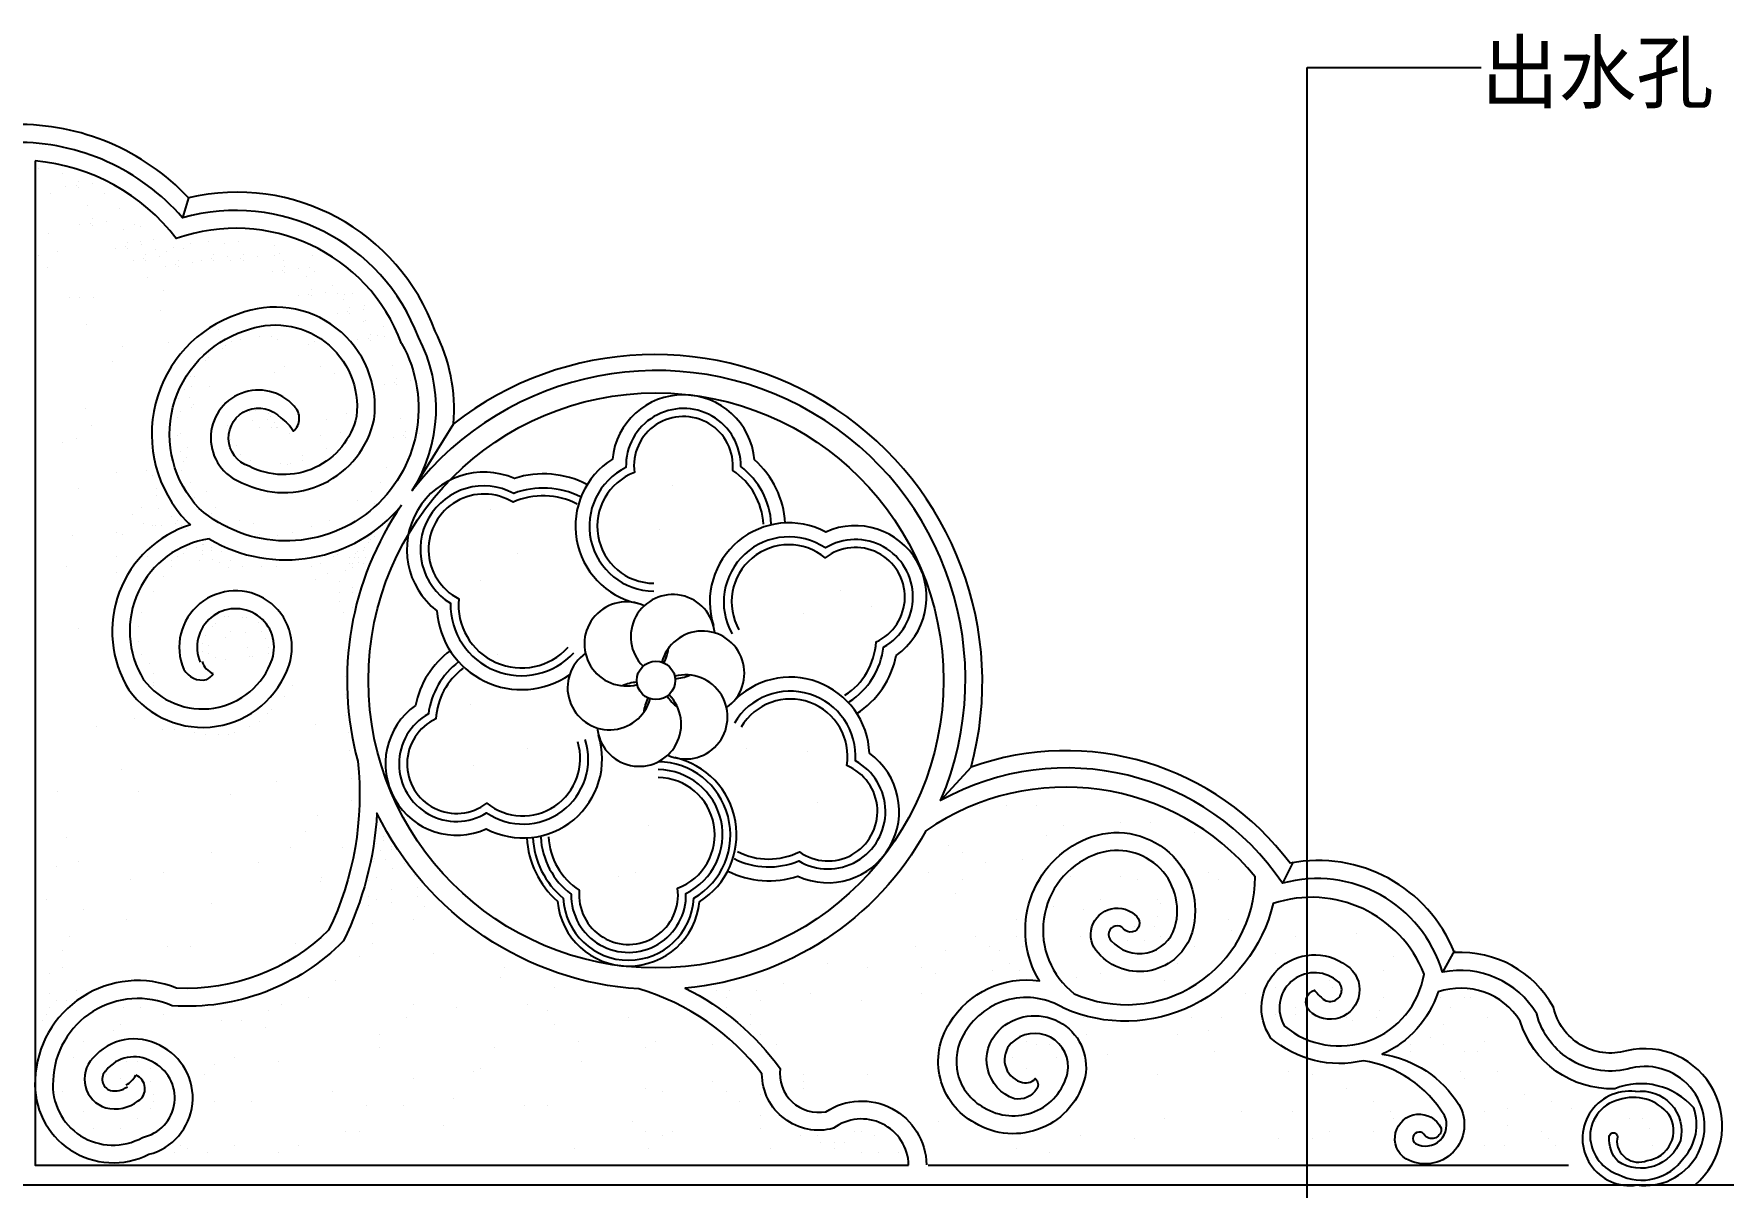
# Model space of a CAD drawing. Header units: metres. Extents: x 130 to 5274, y 4380 to 7132.
# Drawn here: x 2507 to 4207, y 5294 to 6455 of the extents above; entities that cross this region are included whole.
import ezdxf

# ---------------------------------------------------------------- set-up
doc = ezdxf.new("R2010")
doc.units = ezdxf.units.M
for name, color, linetype in [('3', 3, 'Continuous'), ('4', 4, 'Continuous'), ('7', 7, 'Continuous'), ('BH', 3, 'Continuous'), ('DIM', 3, 'Continuous'), ('TEXT', 3, 'Continuous')]:
    doc.layers.add(name, color=color, linetype=linetype)
doc.dimstyles.get("Standard").update_dxf_attribs({"dimtxt": 2.5, "dimasz": 2.5, "dimexe": 1.25, "dimexo": 0.625, "dimtad": 1, "dimcen": 2.5, "dimazin": 3, "dimtfac": 1, "dimtmove": 0, "dimatfit": 3})

msp = doc.modelspace()

# ---------------------------------------------------------------- hatches: boundary and pattern name
at = {"layer": 'BH'}
h = msp.add_hatch(dxfattribs=at)
h.set_pattern_fill('AR-SAND', scale=20)
h.paths.add_polyline_path([(3063.94, 6000.95, 0.2), (2990.76, 6007.23, 0.22), (2925.5, 6005.42, 0.19), (2843.82, 5803.94, 1), (3422.48, 5803.94, 0.38), (3169.85, 6090.93, 0.42), (3089.27, 6026.56, 0.11)])
h.paths.add_polyline_path([(3422.48, 5803.94, 0.1), (3400.04, 5915.66, 0.42), (3304, 5953.25, 0.13), (3263.15, 5962.32, 0.2), (3232.28, 6025.97, 0.35), (3169.87, 6090.93, 0.45), (2843.82, 5803.94, 1)])
h.paths.add_polyline_path([(3363.34, 5628.66, 0.42), (3347.88, 5730.64, 0.13), (3335.31, 5770.55, 0.2), (3375, 5829.11, 0.35), (3400.05, 5915.64, 0.82), (2843.82, 5803.94, 0.72)])
h.paths.add_polyline_path([(3205.31, 5612.16, 0.2), (3275.87, 5607.08, 0.35), (3363.33, 5628.65, 0.16), (3422.48, 5803.94, 1), (2843.82, 5803.94, 0.38), (3096.45, 5516.95, 0.42), (3177.03, 5581.33, 0.13)])
h.paths.add_polyline_path([(2843.82, 5803.94, 0.1), (2866.26, 5692.22, 0.42), (2962.3, 5654.63, 0.13), (3003.15, 5645.56, 0.2), (3034.02, 5581.91, 0.35), (3096.43, 5516.95, 0.45), (3422.48, 5803.94, 1)])
h.paths.add_polyline_path([(2883.71, 5950.53, 0.28), (2912.59, 5874.1, 0.13), (2926.06, 5833.9, 0.19), (2891.3, 5778.77, 0.35), (2866.25, 5692.24, 0.82), (3422.48, 5803.94, 0.76)])

# ---------------------------------------------------------------- linework, layer by layer
at = {"layer": '3'}
for p, q in [((2662.69, 6289.61), (2656.64, 6269.45)), ((2929.36, 6062.14), (2887.89, 5995.05)), ((3450.28, 5716.64), (3419.63, 5683.08)), ((3774.37, 5621.55), (3763.55, 5599.8)), ((3936.82, 5532.05), (3924.59, 5510.31))]:
    msp.add_line(p, q, dxfattribs=at)
for points in [[(4178.78, 5296.32, 0.79), (4109.79, 5431.18, -0.43), (4036.33, 5475.14, 0.29), (3936.78, 5530.04, 0.36), (3771.23, 5620.09, 0.33), (3450.28, 5716.64, 0.72), (2929.36, 6062.14, 0.14), (2910.99, 6155.39, 0.38), (2662.69, 6289.61, 0.21), (2488.13, 6363.37)], [(3263.15, 5962.32, 0.2), (3232.28, 6025.97, 0.91), (3089.27, 6026.56, 0.67), (3114.26, 5881.6)], [(3249.17, 5961.6, 0.22), (3218.55, 6019.1, 1.02), (3102.96, 6018.18, 0.79), (3130.83, 5893.67, 0.79)], [(3241.18, 5961.19, 0.24), (3210.34, 6015.1, 1.12), (3111.38, 6013.11, 0.83), (3130.93, 5901.66, 0.83)], [(3063.72, 6001.06, 0.2), (2990.76, 6007.23, 0.88), (2912.59, 5874.1, 0.58), (3046.24, 5809.7, 0.58)], [(3057.35, 5988.59, 0.21), (2989.93, 5992.12, 0.97), (2926.37, 5881.56, 0.69), (3050.57, 5831.83, 0.69)], [(3053.71, 5981.47, 0.23), (2989.37, 5983.23, 1.04), (2934.62, 5886.07, 0.72), (3044.69, 5837.26, 0.72)], [(3335.31, 5770.55, 0.2), (3375, 5829.11, 0.91), (3304, 5953.25, 0.67), (3190.96, 5859.13)], [(3327.7, 5782.29, 0.22), (3362.18, 5837.56, 1.02), (3303.59, 5937.21, 0.79), (3209.69, 5850.82, 0.79)], [(3323.35, 5789.01, 0.24), (3354.61, 5842.67, 1.12), (3303.41, 5927.38, 0.83), (3216.67, 5854.72, 0.83)], [(2926.06, 5833.9, 0.19), (2891.3, 5778.77, 0.91), (2962.3, 5654.63, 0.67), (3075.34, 5748.75)], [(2934.29, 5822.58, 0.2), (2904.12, 5770.32, 1.02), (2962.71, 5670.68, 0.71), (3061.98, 5744.58, 0.71)], [(2939.09, 5816.18, 0.22), (2911.69, 5765.21, 1.12), (2962.89, 5680.5, 0.74), (3054.34, 5742.2, 0.74)], [(3205.31, 5612.16, 0.2), (3275.87, 5607.08, 0.91), (3347.88, 5730.64, 0.67), (3209.85, 5781.47)], [(3211.68, 5624.63, 0.22), (3276.78, 5622.4, 1.02), (3333.78, 5722.96, 0.79), (3212.02, 5761.09, 0.79)], [(3215.32, 5631.76, 0.24), (3277.42, 5631.51, 1.12), (3325.18, 5718.21, 0.83), (3218.89, 5757, 0.83)], [(3003.15, 5645.56, 0.2), (3034.02, 5581.91, 0.91), (3177.03, 5581.33, 0.67), (3152.04, 5726.28)], [(3009.14, 5645.87, 0.21), (3039.83, 5584.84, 0.95), (3171.28, 5584.86, 0.76), (3135.58, 5722.21, 0.68)], [(3017.13, 5646.28, 0.22), (3047.75, 5588.78, 1.02), (3163.34, 5589.7, 0.79), (3135.47, 5714.22, 0.79)], [(3025.12, 5646.69, 0.24), (3055.96, 5592.78, 1.12), (3154.92, 5594.77, 0.83), (3135.37, 5706.22, 0.83)], [(4118.76, 5390.3, -0.53), (4164.12, 5341.05, -0.48), (4101.38, 5319.79, -0.21), (4092.41, 5344.97, -1.23), (4100.26, 5342.73, 0.56), (4130.51, 5320.91, 0.55), (4152.56, 5367.07, 0.32), (4101.94, 5381.9, 0.37), (4073.37, 5342.17, 0.29), (4101.68, 5306.68, 0.38), (4167.48, 5323.7, 0.28), (4177.42, 5373.86, 0.32), (4097.93, 5393.11, -0.34), (4002.79, 5461.17, 0.35), (3920.15, 5490.46, -0.21), (3864.04, 5427.84, -0.22), (3941.05, 5377.21, -0.77), (3887.8, 5322.63, -1.32), (3923.36, 5353.52, -0.72), (3907.09, 5345.83, 1.27), (3897.32, 5337.93, 0.73), (3926.59, 5366.17, 0.22), (3845.04, 5421.31, -0.24), (3751.98, 5444.12, -0.85), (3828.03, 5517.21, -1.1), (3790.77, 5471.55, -0.55), (3795.81, 5492.34, 0.06), (3803.46, 5484.32, 1.12), (3817.7, 5502.45, 0.83), (3765.64, 5456.15, 0.58), (3906.12, 5508.43, 0.4), (3754.17, 5579.4, -0.47), (3543.54, 5474.1, 0.42), (3444.09, 5449.79, 0.44), (3463.09, 5374.26, 0.51), (3547.39, 5408.92, 0.74), (3490.63, 5438.89, 0.55), (3499.86, 5399.96, 0.31), (3514.87, 5403.32, -0.36), (3516.51, 5392.87, -0.3), (3493.87, 5382.98, -0.55), (3477.8, 5451.51, -0.74), (3564.99, 5405.14, -0.51), (3454.08, 5358.67, -0.44), (3428.85, 5459.38, -0.3), (3518.93, 5501.78, -0.46), (3566.82, 5644.78, -0.63), (3672.6, 5550.4, -0.59), (3578.06, 5529.82, -1.01), (3616.99, 5566.32, -1.08), (3603.71, 5554.17, 1.03), (3591.26, 5542.07, 0.59), (3655.35, 5555.56, 0.63), (3573.71, 5628.15, 0.58), (3554, 5488.77, 0.54), (3736.25, 5606.44, 0.39), (3404.8, 5652.67, -0.25), (3162.6, 5494.41, -0.12), (3258.1, 5413.48, 0.51), (3304.2, 5370.04, -0.59), (3405.38, 5316.64)]]:
    msp.add_lwpolyline(points, format="xyb", dxfattribs=at)
for points in [[(3104.75, 5882.98), (3105.19, 5884.21)], [(3187.4, 5868.06), (3188.69, 5868.29)], [(3078.9, 5739.82), (3077.61, 5739.59)]]:
    msp.add_lwpolyline(points, dxfattribs=at)
at = {"layer": '4'}
for points in [[(4118.76, 5390.3, 1.15), (4120.38, 5296.32, 1.21), (4114.31, 5413.75, -0.42), (4019.45, 5468.41, 0.32), (3924.59, 5510.31, 0.41), (3763.55, 5599.8, 0.39), (3419.63, 5683.08, 0.88), (2887.89, 5995.05, 0.27), (2894.09, 6149.18, 0.39), (2656.64, 6269.45, 0.22), (2488.37, 6345.37)], [(538.37, 5296.32), (4370.81, 5296.32, -0.29), (4408.37, 5265.27), (4408.37, 5127.38, -0.29), (4370.81, 5096.32), (143.05, 5096.32)]]:
    msp.add_lwpolyline(points, format="xyb", dxfattribs=at)
at = {"layer": '7'}
for points in [[(2508.37, 6326.66), (2508.37, 5316.32), (3387.38, 5316.32)], [(3406.9, 5316.32), (4051.42, 5316.32)]]:
    msp.add_lwpolyline(points, dxfattribs=at)
for points in [[(2877.2, 6142.97, 0.41), (2650.43, 6248.52, 0.21), (2508.37, 6326.66)], [(2877.2, 6142.97, -0.84), (2673.48, 5976.87, -0.55), (2719.01, 6155.62, -0.57), (2831.81, 6069.61, -0.49), (2723.64, 6019.48, -1.3), (2755.5, 6068.04, -0.12), (2768.38, 6054.78, 0.44), (2768.94, 6080.02, 1.28), (2716.52, 6002.9, 0.49), (2849.56, 6066.54, 0.57), (2712.84, 6172.55, 0.55), (2660.89, 5964, 0.01), (2664.79, 5960.52)], [(2877.06, 5980.28, 0.22), (2833.03, 5722.67, -0.14), (2803.75, 5552.52, -0.21), (2650.63, 5494.4, 0.52), (2508.37, 5402.4, 0.58), (2622.71, 5327.13, 0.7), (2634.07, 5436.5, 0.36), (2566.39, 5423.73, 0.56), (2579.35, 5374.02, 0.23), (2612.07, 5380.83)], [(2683.62, 5946.39, 0.37), (2877.06, 5980.28, 0.37)], [(2664.79, 5960.52, 0.49), (2602.59, 5794.61, 0.61), (2763.91, 5819.41, 1.45), (2657.97, 5815.07)], [(2683.62, 5946.39, 0.54), (2617.51, 5804.71, 0.6), (2746.86, 5825.18, 1.45), (2674.51, 5822.18)], [(3387.38, 5316.32, 0.61), (3311.65, 5353.28, -0.49), (3239.79, 5407.95, 0.16), (3115.99, 5493.48, -0.27), (2852.39, 5670.34, -0.1), (2818.63, 5541.97, -0.22), (2646.43, 5476.64, 0.53), (2526.35, 5401.42, 0.6), (2616.34, 5344.13, 0.72), (2625.79, 5420.51, 0.37), (2579.71, 5411.58, 0.57), (2584.07, 5391.4, 0.22), (2601.19, 5395.17)], [(3754.17, 5579.4, 0.12), (3754.17, 5579.4), (3754.17, 5579.4)]]:
    msp.add_lwpolyline(points, format="xyb", dxfattribs=at)
msp.add_circle((3133.15, 5803.94), 19.33, dxfattribs=at)
for centre, radius, start, end in [((3103.44, 5840.68), 42.33, 65.04, 284.84), ((3150.11, 5848.04), 42.33, 5.04, 224.84), ((3179.82, 5811.3), 42.33, 305.04, 164.84), ((3103.44, 5840.68), 42.33, 333.1, 353.81), ((2676.51, 5825.6), 21.32, 209.6, 281.7), ((2695.08, 5828.85), 19.63, 197.44, 247.12), ((3086.48, 5796.58), 42.33, 125.04, 344.84), ((2675.03, 5817.71), 14.23, 294.09, 330.76), ((3116.19, 5759.84), 42.33, 93.1, 113.81), ((3162.86, 5767.21), 42.33, 245.04, 104.84), ((3150.11, 5848.04), 42.33, 273.1, 293.81), ((3116.19, 5759.84), 42.33, 185.04, 44.84), ((3162.86, 5767.21), 42.33, 153.1, 173.81), ((3179.82, 5811.3), 42.33, 213.1, 233.81), ((2583.39, 5422.96), 31.01, 302.36, 328.38), ((2604.35, 5393.19), 14.57, 301.99, 68.09)]:
    msp.add_arc(centre, radius, start, end, dxfattribs=at)
at = {"layer": 'BH'}
for p, q in [((2511.88, 6318.83), (2511.88, 6318.83)), ((2535.62, 6314.38), (2535.62, 6314.38)), ((2547.09, 6319.44), (2547.09, 6319.44)), ((2523.75, 6293.63), (2523.75, 6293.63)), ((2539.32, 6300.45), (2539.32, 6300.45)), ((2549.73, 6301.82), (2549.73, 6301.82)), ((2551.83, 6300.03), (2551.83, 6300.03)), ((2551.85, 6306.31), (2551.85, 6306.31)), ((2565.99, 6303.96), (2565.99, 6303.96)), ((2578.65, 6293.63), (2578.65, 6293.63)), ((2561.21, 6281.5), (2561.21, 6281.5)), ((2593.49, 6278.81), (2593.49, 6278.81)), ((2553.43, 6262.51), (2553.43, 6262.51)), ((2563.84, 6263.88), (2563.84, 6263.88)), ((2565.94, 6262.1), (2565.94, 6262.1)), ((2565.97, 6268.37), (2565.97, 6268.37)), ((2580.1, 6266.02), (2580.1, 6266.02)), ((2596.9, 6257.73), (2596.9, 6257.73)), ((2608.33, 6262.51), (2608.33, 6262.51)), ((2614.26, 6261.03), (2614.26, 6261.03)), ((2522.27, 6253.62), (2522.27, 6253.62)), ((2599.53, 6240.11), (2599.53, 6240.11)), ((2601.66, 6244.6), (2601.66, 6244.6)), ((2614.74, 6245.85), (2614.74, 6245.85)), ((2615.79, 6242.25), (2615.79, 6242.25)), ((2627.62, 6247.69), (2627.62, 6247.69)), ((2647.46, 6239.91), (2647.46, 6239.91)), ((2664.71, 6243.24), (2664.71, 6243.24)), ((2683.16, 6245.85), (2683.16, 6245.85)), ((2698.83, 6243.24), (2698.83, 6243.24)), ((2712.9, 6245.85), (2712.9, 6245.85)), ((2749.28, 6241.76), (2749.28, 6241.76)), ((2511.88, 6231.38), (2511.88, 6231.38)), ((2531.17, 6235.83), (2531.17, 6235.83)), ((2589.12, 6238.74), (2589.12, 6238.74)), ((2601.64, 6238.33), (2601.64, 6238.33)), ((2606.97, 6226.85), (2606.97, 6226.85)), ((2617.38, 6228.22), (2617.38, 6228.22)), ((2619.48, 6226.44), (2619.48, 6226.44)), ((2619.51, 6232.71), (2619.51, 6232.71)), ((2629.1, 6237.31), (2629.1, 6237.31)), ((2633.64, 6230.37), (2633.64, 6230.37)), ((2640.97, 6235.83), (2640.97, 6235.83)), ((2652.22, 6226.77), (2652.22, 6226.77)), ((2657.29, 6238.79), (2657.29, 6238.79)), ((2666.36, 6224.42), (2666.36, 6224.42)), ((2675.38, 6226.85), (2675.38, 6226.85)), ((2685.79, 6228.22), (2685.79, 6228.22)), ((2687.89, 6226.44), (2687.89, 6226.44)), ((2687.92, 6232.71), (2687.92, 6232.71)), ((2702.05, 6230.37), (2702.05, 6230.37)), ((2705.12, 6226.85), (2705.12, 6226.85)), ((2715.53, 6228.22), (2715.53, 6228.22)), ((2717.64, 6226.44), (2717.64, 6226.44)), ((2717.66, 6232.71), (2717.66, 6232.71)), ((2731.79, 6230.37), (2731.79, 6230.37)), ((2749.28, 6231.38), (2749.28, 6231.38)), ((2754.54, 6233.96), (2754.54, 6233.96)), ((2758.18, 6226.94), (2758.18, 6226.94)), ((2787.86, 6231.38), (2787.86, 6231.38)), ((2520.79, 6219.53), (2520.79, 6219.53)), ((2621.05, 6209.69), (2621.05, 6209.69)), ((2639.69, 6220.91), (2639.69, 6220.91)), ((2650.1, 6222.28), (2650.1, 6222.28)), ((2652.2, 6220.5), (2652.2, 6220.5)), ((2746.76, 6214.97), (2746.76, 6214.97)), ((2757.18, 6216.34), (2757.18, 6216.34)), ((2759.28, 6214.56), (2759.28, 6214.56)), ((2759.3, 6220.83), (2759.3, 6220.83)), ((2773.43, 6218.48), (2773.43, 6218.48)), ((2781.31, 6210.19), (2781.31, 6210.19)), ((2784.89, 6219.53), (2784.89, 6219.53)), ((2789.34, 6215.08), (2789.34, 6215.08)), ((2543.09, 6189.38), (2543.09, 6189.38)), ((2553.26, 6189.38), (2553.26, 6189.38)), ((2566.82, 6189.38), (2566.82, 6189.38)), ((2638, 6196.15), (2638, 6196.15)), ((2773.53, 6191.2), (2773.53, 6191.2)), ((2783.94, 6192.57), (2783.94, 6192.57)), ((2786.05, 6190.79), (2786.05, 6190.79)), ((2786.07, 6197.06), (2786.07, 6197.06)), ((2800.2, 6194.71), (2800.2, 6194.71)), ((2807.15, 6201.74), (2807.15, 6201.74)), ((2813.08, 6192.85), (2813.08, 6192.85)), ((2819.98, 6192.37), (2819.98, 6192.37)), ((2827.92, 6192.85), (2827.92, 6192.85)), ((2634.61, 6175.83), (2634.61, 6175.83)), ((2812.2, 6173.37), (2812.2, 6173.37)), ((2819.02, 6186.92), (2819.02, 6186.92)), ((2822.61, 6174.74), (2822.61, 6174.74)), ((2824.72, 6172.96), (2824.72, 6172.96)), ((2824.74, 6179.23), (2824.74, 6179.23)), ((2838.87, 6176.88), (2838.87, 6176.88)), ((2839.79, 6180.99), (2839.79, 6180.99)), ((2560.04, 6162.29), (2560.04, 6162.29)), ((2692.9, 6157.28), (2692.9, 6157.28)), ((2838.31, 6164.69), (2838.31, 6164.69)), ((2840.8, 6165.63), (2840.8, 6165.63)), ((2859.08, 6160.24), (2859.08, 6160.24)), ((2596.46, 6139.49), (2596.46, 6139.49)), ((2642.45, 6143.94), (2642.45, 6143.94)), ((2697.35, 6138.01), (2697.35, 6138.01)), ((2700.32, 6140.97), (2700.32, 6140.97)), ((2706.25, 6145.42), (2706.25, 6145.42)), ((2715.16, 6146.9), (2715.16, 6146.9)), ((2734.44, 6149.87), (2734.44, 6149.87)), ((2746.31, 6149.87), (2746.31, 6149.87)), ((2752.25, 6146.9), (2752.25, 6146.9)), ((2783.41, 6142.46), (2783.41, 6142.46)), ((2789.34, 6145.42), (2789.34, 6145.42)), ((2833.02, 6146.63), (2833.02, 6146.63)), ((2843.43, 6148), (2843.43, 6148)), ((2845.54, 6146.22), (2845.54, 6146.22)), ((2845.56, 6152.49), (2845.56, 6152.49)), ((2853.14, 6151.35), (2853.14, 6151.35)), ((2859.69, 6150.14), (2859.69, 6150.14)), ((2586.07, 6124.67), (2586.07, 6124.67)), ((2679.55, 6126.15), (2679.55, 6126.15)), ((2682.51, 6129.12), (2682.51, 6129.12)), ((2867.57, 6121.06), (2867.57, 6121.06)), ((2664.71, 6109.85), (2664.71, 6109.85)), ((2669.16, 6109.85), (2669.16, 6109.85)), ((2749.28, 6114.29), (2749.28, 6114.29)), ((2759.67, 6120.22), (2759.67, 6120.22)), ((2795.28, 6120.22), (2795.28, 6120.22)), ((2810.11, 6112.81), (2810.11, 6112.81)), ((2872.33, 6107.92), (2872.33, 6107.92)), ((2886.46, 6105.57), (2886.46, 6105.57)), ((2652.84, 6087.62), (2652.84, 6087.62)), ((2658.77, 6096.51), (2658.77, 6096.51)), ((2663.22, 6089.1), (2663.22, 6089.1)), ((2666.19, 6099.47), (2666.19, 6099.47)), ((2684, 6099.47), (2684, 6099.47)), ((2859.79, 6102.06), (2859.79, 6102.06)), ((2870.2, 6103.43), (2870.2, 6103.43)), ((2872.31, 6101.65), (2872.31, 6101.65)), ((2559.36, 6077.24), (2559.36, 6077.24)), ((2654.32, 6074.28), (2654.32, 6074.28)), ((2666.19, 6078.72), (2666.19, 6078.72)), ((2667.68, 6081.69), (2667.68, 6081.69)), ((2724.06, 6074.28), (2724.06, 6074.28)), ((2729.99, 6075.76), (2729.99, 6075.76)), ((2743.35, 6072.79), (2743.35, 6072.79)), ((2744.83, 6069.83), (2744.83, 6069.83)), ((2821.98, 6072.79), (2821.98, 6072.79)), ((2565.3, 6060.94), (2565.3, 6060.94)), ((2651.36, 6068.35), (2651.36, 6068.35)), ((2701.8, 6060.94), (2701.8, 6060.94)), ((2727.03, 6065.38), (2727.03, 6065.38)), ((2734.44, 6057.97), (2734.44, 6057.97)), ((2741.86, 6066.87), (2741.86, 6066.87)), ((2746.31, 6057.97), (2746.31, 6057.97)), ((2749.28, 6063.9), (2749.28, 6063.9)), ((2750.77, 6057.97), (2750.77, 6057.97)), ((2752.25, 6057.97), (2752.25, 6057.97)), ((2801.21, 6066.87), (2801.21, 6066.87)), ((2816.05, 6053.53), (2816.05, 6053.53)), ((2876.49, 6067.58), (2876.49, 6067.58)), ((2881.25, 6054.44), (2881.25, 6054.44)), ((2536.31, 6043.78), (2536.31, 6043.78)), ((2549.87, 6047.17), (2549.87, 6047.17)), ((2651.36, 6050.56), (2651.36, 6050.56)), ((2654.32, 6052.04), (2654.32, 6052.04)), ((2661.74, 6038.71), (2661.74, 6038.71)), ((2704.77, 6046.12), (2704.77, 6046.12)), ((2710.7, 6040.19), (2710.7, 6040.19)), ((2764.12, 6052.04), (2764.12, 6052.04)), ((2795.28, 6050.56), (2795.28, 6050.56)), ((2801.21, 6037.22), (2801.21, 6037.22)), ((2868.72, 6048.58), (2868.72, 6048.58)), ((2879.13, 6049.95), (2879.13, 6049.95)), ((2881.23, 6048.17), (2881.23, 6048.17)), ((2895.39, 6052.09), (2895.39, 6052.09)), ((2654.32, 6034.26), (2654.32, 6034.26)), ((2657.29, 6023.88), (2657.29, 6023.88)), ((2660.26, 6028.33), (2660.26, 6028.33)), ((2715.16, 6031.29), (2715.16, 6031.29)), ((2725.54, 6025.37), (2725.54, 6025.37)), ((2755.22, 6022.4), (2755.22, 6022.4)), ((2762.64, 6020.92), (2762.64, 6020.92)), ((2765.6, 6022.4), (2765.6, 6022.4)), ((2777.47, 6029.81), (2777.47, 6029.81)), ((2777.47, 6025.37), (2777.47, 6025.37)), ((2590.52, 6013.51), (2590.52, 6013.51)), ((2620.2, 6014.99), (2620.2, 6014.99)), ((2626.13, 6010.54), (2626.13, 6010.54)), ((2655.81, 6014.99), (2655.81, 6014.99)), ((2664.71, 6003.13), (2664.71, 6003.13)), ((2856.11, 6003.13), (2856.11, 6003.13)), ((2862.05, 6017.96), (2862.05, 6017.96)), ((2551.94, 5997.21), (2551.94, 5997.21)), ((2630.58, 5997.21), (2630.58, 5997.21)), ((2630.58, 5989.79), (2630.58, 5989.79)), ((2669.16, 5988.31), (2669.16, 5988.31)), ((2681.03, 5994.24), (2681.03, 5994.24)), ((2832.37, 5985.35), (2832.37, 5985.35)), ((2847.21, 5994.24), (2847.21, 5994.24)), ((3149.84, 5999.76), (3149.84, 5999.76)), ((2606.84, 5970.53), (2606.84, 5970.53)), ((2615.75, 5977.94), (2615.75, 5977.94)), ((2632.07, 5976.46), (2632.07, 5976.46)), ((2645.42, 5969.04), (2645.42, 5969.04)), ((2685.48, 5972.01), (2685.48, 5972.01)), ((2689.93, 5977.94), (2689.93, 5977.94)), ((2850.18, 5982.38), (2850.18, 5982.38)), ((2966.8, 5976.06), (2966.8, 5976.06)), ((2590.52, 5952.74), (2590.52, 5952.74)), ((2596.46, 5951.26), (2596.46, 5951.26)), ((2617.23, 5961.63), (2617.23, 5961.63)), ((2626.13, 5960.15), (2626.13, 5960.15)), ((2629.1, 5960.15), (2629.1, 5960.15)), ((2635.03, 5960.15), (2635.03, 5960.15)), ((2649.87, 5961.63), (2649.87, 5961.63)), ((2651.36, 5964.6), (2651.36, 5964.6)), ((2655.81, 5960.15), (2655.81, 5960.15)), ((2658.77, 5958.67), (2658.77, 5958.67)), ((2660.26, 5955.71), (2660.26, 5955.71)), ((2701.8, 5960.15), (2701.8, 5960.15)), ((2713.67, 5964.6), (2713.67, 5964.6)), ((2728.51, 5961.63), (2728.51, 5961.63)), ((2734.44, 5951.26), (2734.44, 5951.26)), ((2767.09, 5952.74), (2767.09, 5952.74)), ((2786.38, 5958.67), (2786.38, 5958.67)), ((2804.18, 5964.6), (2804.18, 5964.6)), ((2850.18, 5952.74), (2850.18, 5952.74)), ((3136.28, 5955.74), (3136.28, 5955.74)), ((2546.01, 5949.78), (2546.01, 5949.78)), ((2660.26, 5936.44), (2660.26, 5936.44)), ((2670.64, 5937.92), (2670.64, 5937.92)), ((2676.58, 5940.88), (2676.58, 5940.88)), ((2676.58, 5934.96), (2676.58, 5934.96)), ((2678.06, 5940.88), (2678.06, 5940.88)), ((2685.48, 5937.92), (2685.48, 5937.92)), ((2685.48, 5934.96), (2685.48, 5934.96)), ((2752.25, 5949.78), (2752.25, 5949.78)), ((2838.31, 5934.96), (2838.31, 5934.96)), ((2839.79, 5937.92), (2839.79, 5937.92)), ((2844.24, 5946.81), (2844.24, 5946.81)), ((2844.24, 5942.37), (2844.24, 5942.37)), ((2845.72, 5945.33), (2845.72, 5945.33)), ((2850.18, 5948.29), (2850.18, 5948.29)), ((2540.07, 5918.65), (2540.07, 5918.65)), ((2590.52, 5929.03), (2590.52, 5929.03)), ((2621.68, 5929.03), (2621.68, 5929.03)), ((2645.42, 5924.58), (2645.42, 5924.58)), ((2645.42, 5918.65), (2645.42, 5918.65)), ((2651.36, 5929.03), (2651.36, 5929.03)), ((2657.29, 5931.99), (2657.29, 5931.99)), ((2673.61, 5924.58), (2673.61, 5924.58)), ((2676.58, 5930.51), (2676.58, 5930.51)), ((2686.96, 5926.06), (2686.96, 5926.06)), ((2694.38, 5923.1), (2694.38, 5923.1)), ((2695.87, 5933.47), (2695.87, 5933.47)), ((2703.29, 5917.17), (2703.29, 5917.17)), ((2704.77, 5924.58), (2704.77, 5924.58)), ((2716.64, 5918.65), (2716.64, 5918.65)), ((2735.93, 5918.65), (2735.93, 5918.65)), ((2750.77, 5918.65), (2750.77, 5918.65)), ((2786.38, 5918.65), (2786.38, 5918.65)), ((2795.28, 5927.54), (2795.28, 5927.54)), ((2795.28, 5921.62), (2795.28, 5921.62)), ((2808.63, 5929.03), (2808.63, 5929.03)), ((2813.08, 5930.51), (2813.08, 5930.51)), ((2824.95, 5927.54), (2824.95, 5927.54)), ((2824.95, 5921.62), (2824.95, 5921.62)), ((2827.92, 5921.62), (2827.92, 5921.62)), ((2827.92, 5917.17), (2827.92, 5917.17)), ((2829.4, 5927.54), (2829.4, 5927.54)), ((2830.89, 5931.99), (2830.89, 5931.99)), ((2832.37, 5933.47), (2832.37, 5933.47)), ((2833.85, 5927.54), (2833.85, 5927.54)), ((2833.85, 5923.1), (2833.85, 5923.1)), ((2838.31, 5921.62), (2838.31, 5921.62)), ((2841.27, 5927.54), (2841.27, 5927.54)), ((2993.92, 5932.04), (2993.92, 5932.04)), ((2590.52, 5912.72), (2590.52, 5912.72)), ((2638, 5908.28), (2638, 5908.28)), ((2790.83, 5905.31), (2790.83, 5905.31)), ((2802.7, 5911.24), (2802.7, 5911.24)), ((2814.57, 5903.83), (2814.57, 5903.83)), ((2820.5, 5914.21), (2820.5, 5914.21)), ((2956.63, 5904.95), (2956.63, 5904.95)), ((2627.62, 5893.46), (2627.62, 5893.46)), ((2814.57, 5891.97), (2814.57, 5891.97)), ((2814.57, 5883.08), (2814.57, 5883.08)), ((2827.92, 5897.9), (2827.92, 5897.9)), ((2827.92, 5891.97), (2827.92, 5891.97)), ((3319.33, 5894.79), (3319.33, 5894.79)), ((2615.75, 5872.71), (2615.75, 5872.71)), ((2698.83, 5868.26), (2698.83, 5868.26)), ((2703.29, 5868.26), (2703.29, 5868.26)), ((2716.64, 5866.78), (2716.64, 5866.78)), ((2721.09, 5866.78), (2721.09, 5866.78)), ((2819.02, 5872.71), (2819.02, 5872.71)), ((2827.92, 5877.15), (2827.92, 5877.15)), ((3282.04, 5871.09), (3282.04, 5871.09)), ((3349.83, 5877.86), (3349.83, 5877.86)), ((2551.94, 5856.4), (2551.94, 5856.4)), ((2612.78, 5857.88), (2612.78, 5857.88)), ((2679.55, 5848.99), (2679.55, 5848.99)), ((2686.96, 5857.88), (2686.96, 5857.88)), ((2689.93, 5860.85), (2689.93, 5860.85)), ((2704.77, 5853.44), (2704.77, 5853.44)), ((2719.61, 5851.96), (2719.61, 5851.96)), ((2732.96, 5862.33), (2732.96, 5862.33)), ((2735.93, 5853.44), (2735.93, 5853.44)), ((2612.78, 5843.06), (2612.78, 5843.06)), ((2676.58, 5841.58), (2676.58, 5841.58)), ((2676.58, 5832.69), (2676.58, 5832.69)), ((2682.51, 5838.62), (2682.51, 5838.62)), ((2700.32, 5847.51), (2700.32, 5847.51)), ((2722.57, 5837.13), (2722.57, 5837.13)), ((2740.38, 5846.03), (2740.38, 5846.03)), ((2743.35, 5837.13), (2743.35, 5837.13)), ((2820.5, 5834.17), (2820.5, 5834.17)), ((2615.75, 5829.72), (2615.75, 5829.72)), ((2623.16, 5820.83), (2623.16, 5820.83)), ((2682.51, 5831.21), (2682.51, 5831.21)), ((2689.93, 5826.76), (2689.93, 5826.76)), ((2700.32, 5825.28), (2700.32, 5825.28)), ((2724.06, 5828.24), (2724.06, 5828.24)), ((2727.03, 5828.24), (2727.03, 5828.24)), ((2743.35, 5831.21), (2743.35, 5831.21)), ((2973.58, 5830.46), (2973.58, 5830.46)), ((2627.62, 5810.46), (2627.62, 5810.46)), ((2627.62, 5801.56), (2627.62, 5801.56)), ((2627.62, 5798.6), (2627.62, 5798.6)), ((2767.09, 5798.6), (2767.09, 5798.6)), ((2820.5, 5807.49), (2820.5, 5807.49)), ((2759.67, 5788.22), (2759.67, 5788.22)), ((2820.5, 5789.71), (2820.5, 5789.71)), ((2608.33, 5765.99), (2608.33, 5765.99)), ((2741.86, 5770.44), (2741.86, 5770.44)), ((2746.31, 5774.88), (2746.31, 5774.88)), ((2820.5, 5768.96), (2820.5, 5768.96)), ((2946.46, 5779.67), (2946.46, 5779.67)), ((2569.75, 5757.1), (2569.75, 5757.1)), ((2636.52, 5754.13), (2636.52, 5754.13)), ((2648.39, 5754.13), (2648.39, 5754.13)), ((2669.16, 5751.17), (2669.16, 5751.17)), ((2679.55, 5749.69), (2679.55, 5749.69)), ((2692.9, 5749.69), (2692.9, 5749.69)), ((2703.29, 5749.69), (2703.29, 5749.69)), ((2709.22, 5751.17), (2709.22, 5751.17)), ((2724.06, 5757.1), (2724.06, 5757.1)), ((2734.44, 5763.03), (2734.44, 5763.03)), ((2790.83, 5760.06), (2790.83, 5760.06)), ((2823.47, 5751.17), (2823.47, 5751.17)), ((2824.95, 5733.38), (2824.95, 5733.38)), ((3004.09, 5735.65), (3004.09, 5735.65)), ((3224.42, 5735.65), (3224.42, 5735.65)), ((3285.43, 5732.26), (3285.43, 5732.26)), ((2594.97, 5714.12), (2594.97, 5714.12)), ((2949.85, 5718.72), (2949.85, 5718.72)), ((2750.77, 5702.26), (2750.77, 5702.26)), ((2826.44, 5705.22), (2826.44, 5705.22)), ((2531.17, 5691.88), (2531.17, 5691.88)), ((2612.78, 5691.88), (2612.78, 5691.88)), ((2704.77, 5688.92), (2704.77, 5688.92)), ((2826.44, 5682.99), (2826.44, 5682.99)), ((3295.6, 5681.47), (3295.6, 5681.47)), ((2792.31, 5668.17), (2792.31, 5668.17)), ((3458.3, 5678.09), (3458.3, 5678.09)), ((3485.42, 5678.09), (3485.42, 5678.09)), ((3515.93, 5678.09), (3515.93, 5678.09)), ((2540.07, 5645.94), (2540.07, 5645.94)), ((2780.44, 5651.87), (2780.44, 5651.87)), ((2854.63, 5654.83), (2854.63, 5654.83)), ((2859.08, 5647.42), (2859.08, 5647.42)), ((3126.12, 5657.77), (3126.12, 5657.77)), ((3526.1, 5647.61), (3526.1, 5647.61)), ((3543.05, 5657.77), (3543.05, 5657.77)), ((3600.67, 5661.16), (3600.67, 5661.16)), ((3631.18, 5661.16), (3631.18, 5661.16)), ((3675.24, 5651), (3675.24, 5651)), ((2685.46, 5630.68), (2685.46, 5630.68)), ((2765.6, 5635.56), (2765.6, 5635.56)), ((2817.53, 5635.56), (2817.53, 5635.56)), ((2848.69, 5641.49), (2848.69, 5641.49)), ((2851.66, 5640.01), (2851.66, 5640.01)), ((2856.11, 5632.6), (2856.11, 5632.6)), ((2859.08, 5642.97), (2859.08, 5642.97)), ((2866.5, 5637.04), (2866.5, 5637.04)), ((2866.5, 5634.08), (2866.5, 5634.08)), ((3427.8, 5637.45), (3427.8, 5637.45)), ((3441.36, 5630.68), (3441.36, 5630.68)), ((2529.53, 5617.14), (2529.53, 5617.14)), ((2551.94, 5622.22), (2551.94, 5622.22)), ((2732.96, 5620.74), (2732.96, 5620.74)), ((2848.69, 5622.22), (2848.69, 5622.22)), ((2850.18, 5625.19), (2850.18, 5625.19)), ((2860.56, 5623.71), (2860.56, 5623.71)), ((2867.98, 5614.81), (2867.98, 5614.81)), ((2879.85, 5619.26), (2879.85, 5619.26)), ((3465.08, 5620.52), (3465.08, 5620.52)), ((3502.37, 5623.91), (3502.37, 5623.91)), ((2604.1, 5603.59), (2604.1, 5603.59)), ((2638, 5610.37), (2638, 5610.37)), ((2795.28, 5601.47), (2795.28, 5601.47)), ((2796.76, 5605.92), (2796.76, 5605.92)), ((2844.24, 5602.96), (2844.24, 5602.96)), ((2851.66, 5605.92), (2851.66, 5605.92)), ((2866.5, 5594.06), (2866.5, 5594.06)), ((2890.24, 5607.4), (2890.24, 5607.4)), ((2893.2, 5595.54), (2893.2, 5595.54)), ((3095.61, 5606.98), (3095.61, 5606.98)), ((3112.56, 5610.37), (3112.56, 5610.37)), ((3407.46, 5610.37), (3407.46, 5610.37)), ((3441.36, 5603.59), (3441.36, 5603.59)), ((3549.83, 5606.98), (3549.83, 5606.98)), ((3600.67, 5606.98), (3600.67, 5606.98)), ((3617.62, 5603.59), (3617.62, 5603.59)), ((3688.8, 5610.37), (3688.8, 5610.37)), ((3698.97, 5603.59), (3698.97, 5603.59)), ((2519.36, 5583.28), (2519.36, 5583.28)), ((2685.46, 5579.89), (2685.46, 5579.89)), ((2844.24, 5586.65), (2844.24, 5586.65)), ((2844.24, 5577.76), (2844.24, 5577.76)), ((2851.66, 5583.69), (2851.66, 5583.69)), ((2866.5, 5580.72), (2866.5, 5580.72)), ((2893.2, 5586.65), (2893.2, 5586.65)), ((3434.58, 5590.05), (3434.58, 5590.05)), ((3532.88, 5576.51), (3532.88, 5576.51)), ((3580.33, 5583.28), (3580.33, 5583.28)), ((3637.96, 5583.28), (3637.96, 5583.28)), ((3641.35, 5579.89), (3641.35, 5579.89)), ((2556.65, 5573.12), (2556.65, 5573.12)), ((2600.71, 5562.96), (2600.71, 5562.96)), ((2848.16, 5559.58), (2848.16, 5559.58)), ((2888.84, 5562.96), (2888.84, 5562.96)), ((2900.62, 5576.28), (2900.62, 5576.28)), ((3495.59, 5562.96), (3495.59, 5562.96)), ((3563.39, 5573.12), (3563.39, 5573.12)), ((3637.96, 5566.35), (3637.96, 5566.35)), ((3709.14, 5562.96), (3709.14, 5562.96)), ((2543.09, 5546.03), (2543.09, 5546.03)), ((3454.92, 5546.03), (3454.92, 5546.03)), ((3495.59, 5546.03), (3495.59, 5546.03)), ((3560, 5546.03), (3560, 5546.03)), ((3604.06, 5552.8), (3604.06, 5552.8)), ((3607.45, 5542.65), (3607.45, 5542.65)), ((3614.23, 5556.19), (3614.23, 5556.19)), ((3624.4, 5542.65), (3624.4, 5542.65)), ((3634.57, 5556.19), (3634.57, 5556.19)), ((3641.35, 5546.03), (3641.35, 5546.03)), ((3712.53, 5552.8), (3712.53, 5552.8)), ((3776.94, 5546.03), (3776.94, 5546.03)), ((3837.95, 5549.42), (3837.95, 5549.42)), ((2536.31, 5532.49), (2536.31, 5532.49)), ((2641.39, 5535.87), (2641.39, 5535.87)), ((2665.12, 5535.87), (2665.12, 5535.87)), ((2770.2, 5539.26), (2770.2, 5539.26)), ((2834.6, 5525.72), (2834.6, 5525.72)), ((2848.16, 5539.26), (2848.16, 5539.26)), ((2909.18, 5529.1), (2909.18, 5529.1)), ((3393.9, 5535.87), (3393.9, 5535.87)), ((3424.41, 5532.49), (3424.41, 5532.49)), ((3468.47, 5535.87), (3468.47, 5535.87)), ((3478.64, 5532.49), (3478.64, 5532.49)), ((3502.37, 5535.87), (3502.37, 5535.87)), ((3675.24, 5535.87), (3675.24, 5535.87)), ((3756.6, 5529.1), (3756.6, 5529.1)), ((3875.24, 5525.72), (3875.24, 5525.72)), ((2522.75, 5508.79), (2522.75, 5508.79)), ((2536.31, 5515.56), (2536.31, 5515.56)), ((2980.36, 5515.56), (2980.36, 5515.56)), ((3305.77, 5518.94), (3305.77, 5518.94)), ((3346.45, 5515.56), (3346.45, 5515.56)), ((3400.68, 5515.56), (3400.68, 5515.56)), ((3414.24, 5508.79), (3414.24, 5508.79)), ((3471.86, 5512.17), (3471.86, 5512.17)), ((3488.81, 5518.94), (3488.81, 5518.94)), ((3498.98, 5512.17), (3498.98, 5512.17)), ((3512.54, 5512.17), (3512.54, 5512.17)), ((3580.33, 5508.79), (3580.33, 5508.79)), ((3658.3, 5518.94), (3658.3, 5518.94)), ((3865.07, 5512.17), (3865.07, 5512.17)), ((2549.87, 5491.86), (2549.87, 5491.86)), ((2810.88, 5502.01), (2810.88, 5502.01)), ((2976.97, 5505.4), (2976.97, 5505.4)), ((3031.2, 5495.24), (3031.2, 5495.24)), ((3193.91, 5491.86), (3193.91, 5491.86)), ((3207.47, 5491.86), (3207.47, 5491.86)), ((3234.59, 5491.86), (3234.59, 5491.86)), ((3261.7, 5498.63), (3261.7, 5498.63)), ((3556.61, 5505.4), (3556.61, 5505.4)), ((3644.74, 5502.01), (3644.74, 5502.01)), ((3682.02, 5502.01), (3682.02, 5502.01)), ((3756.6, 5495.24), (3756.6, 5495.24)), ((3793.88, 5491.86), (3793.88, 5491.86)), ((3810.83, 5502.01), (3810.83, 5502.01)), ((3814.22, 5495.24), (3814.22, 5495.24)), ((2522.75, 5488.47), (2522.75, 5488.47)), ((2522.75, 5474.92), (2522.75, 5474.92)), ((2529.53, 5481.7), (2529.53, 5481.7)), ((2539.7, 5481.7), (2539.7, 5481.7)), ((2597.33, 5474.92), (2597.33, 5474.92)), ((2614.27, 5474.92), (2614.27, 5474.92)), ((2756.64, 5478.31), (2756.64, 5478.31)), ((2783.76, 5485.08), (2783.76, 5485.08)), ((2888.84, 5478.31), (2888.84, 5478.31)), ((2932.9, 5474.92), (2932.9, 5474.92)), ((3004.09, 5478.31), (3004.09, 5478.31)), ((3180.35, 5485.08), (3180.35, 5485.08)), ((3204.08, 5485.08), (3204.08, 5485.08)), ((3204.08, 5474.92), (3204.08, 5474.92)), ((3237.98, 5481.7), (3237.98, 5481.7)), ((3288.82, 5488.47), (3288.82, 5488.47)), ((3339.67, 5481.7), (3339.67, 5481.7)), ((3400.68, 5488.47), (3400.68, 5488.47)), ((3726.09, 5488.47), (3726.09, 5488.47)), ((3776.94, 5474.92), (3776.94, 5474.92)), ((3865.07, 5485.08), (3865.07, 5485.08)), ((3922.69, 5485.08), (3922.69, 5485.08)), ((3932.86, 5474.92), (3932.86, 5474.92)), ((3946.42, 5485.08), (3946.42, 5485.08)), ((3953.2, 5485.08), (3953.2, 5485.08)), ((2515.97, 5461.38), (2515.97, 5461.38)), ((2519.36, 5468.15), (2519.36, 5468.15)), ((2593.94, 5457.99), (2593.94, 5457.99)), ((2638, 5468.15), (2638, 5468.15)), ((2695.63, 5461.38), (2695.63, 5461.38)), ((2715.96, 5461.38), (2715.96, 5461.38)), ((2743.08, 5471.54), (2743.08, 5471.54)), ((2882.06, 5464.77), (2882.06, 5464.77)), ((3024.43, 5471.54), (3024.43, 5471.54)), ((3031.2, 5457.99), (3031.2, 5457.99)), ((3105.78, 5464.77), (3105.78, 5464.77)), ((3227.81, 5468.15), (3227.81, 5468.15)), ((3227.81, 5457.99), (3227.81, 5457.99)), ((3563.39, 5464.77), (3563.39, 5464.77)), ((3671.85, 5464.77), (3671.85, 5464.77)), ((3702.36, 5464.77), (3702.36, 5464.77)), ((3756.6, 5468.15), (3756.6, 5468.15)), ((3776.94, 5468.15), (3776.94, 5468.15)), ((3827.78, 5464.77), (3827.78, 5464.77)), ((3834.56, 5461.38), (3834.56, 5461.38)), ((3858.29, 5464.77), (3858.29, 5464.77)), ((3861.68, 5471.54), (3861.68, 5471.54)), ((3926.08, 5457.99), (3926.08, 5457.99)), ((3970.15, 5464.77), (3970.15, 5464.77)), ((2556.65, 5441.06), (2556.65, 5441.06)), ((2587.16, 5451.22), (2587.16, 5451.22)), ((2739.69, 5454.61), (2739.69, 5454.61)), ((2854.94, 5447.84), (2854.94, 5447.84)), ((3054.93, 5441.06), (3054.93, 5441.06)), ((3132.9, 5441.06), (3132.9, 5441.06)), ((3237.98, 5447.84), (3237.98, 5447.84)), ((3505.76, 5441.06), (3505.76, 5441.06)), ((3566.77, 5447.84), (3566.77, 5447.84)), ((3658.3, 5447.84), (3658.3, 5447.84)), ((3688.8, 5451.22), (3688.8, 5451.22)), ((3885.4, 5441.06), (3885.4, 5441.06)), ((3912.52, 5444.45), (3912.52, 5444.45)), ((3966.76, 5441.06), (3966.76, 5441.06)), ((2546.48, 5424.13), (2546.48, 5424.13)), ((2709.18, 5424.13), (2709.18, 5424.13)), ((2854.94, 5434.29), (2854.94, 5434.29)), ((2970.19, 5434.29), (2970.19, 5434.29)), ((3122.73, 5434.29), (3122.73, 5434.29)), ((3190.52, 5437.68), (3190.52, 5437.68)), ((3254.92, 5437.68), (3254.92, 5437.68)), ((3492.2, 5424.13), (3492.2, 5424.13)), ((3515.93, 5437.68), (3515.93, 5437.68)), ((3529.49, 5437.68), (3529.49, 5437.68)), ((3536.27, 5424.13), (3536.27, 5424.13)), ((3587.11, 5427.52), (3587.11, 5427.52)), ((3695.58, 5430.91), (3695.58, 5430.91)), ((3892.18, 5437.68), (3892.18, 5437.68)), ((3892.18, 5430.91), (3892.18, 5430.91)), ((3926.08, 5437.68), (3926.08, 5437.68)), ((3946.42, 5430.91), (3946.42, 5430.91)), ((3959.98, 5430.91), (3959.98, 5430.91)), ((2580.38, 5407.2), (2580.38, 5407.2)), ((2587.16, 5417.36), (2587.16, 5417.36)), ((2600.71, 5420.75), (2600.71, 5420.75)), ((2610.88, 5420.75), (2610.88, 5420.75)), ((2624.44, 5413.98), (2624.44, 5413.98)), ((2678.68, 5407.2), (2678.68, 5407.2)), ((2688.85, 5417.36), (2688.85, 5417.36)), ((2753.25, 5420.75), (2753.25, 5420.75)), ((2949.85, 5410.59), (2949.85, 5410.59)), ((2956.63, 5413.98), (2956.63, 5413.98)), ((3058.32, 5420.75), (3058.32, 5420.75)), ((3282.04, 5407.2), (3282.04, 5407.2)), ((3346.45, 5407.2), (3346.45, 5407.2)), ((3505.76, 5413.98), (3505.76, 5413.98)), ((3637.96, 5407.2), (3637.96, 5407.2)), ((3770.16, 5410.59), (3770.16, 5410.59)), ((3793.88, 5407.2), (3793.88, 5407.2)), ((3943.03, 5410.59), (3943.03, 5410.59)), ((3980.32, 5410.59), (3980.32, 5410.59)), ((2536.31, 5390.27), (2536.31, 5390.27)), ((2593.94, 5403.82), (2593.94, 5403.82)), ((2624.44, 5400.43), (2624.44, 5400.43)), ((2807.49, 5390.27), (2807.49, 5390.27)), ((2888.84, 5403.82), (2888.84, 5403.82)), ((3122.73, 5393.66), (3122.73, 5393.66)), ((3139.67, 5390.27), (3139.67, 5390.27)), ((3190.52, 5400.43), (3190.52, 5400.43)), ((3204.08, 5390.27), (3204.08, 5390.27)), ((3282.04, 5400.43), (3282.04, 5400.43)), ((3282.04, 5393.66), (3282.04, 5393.66)), ((3827.78, 5393.66), (3827.78, 5393.66)), ((3946.42, 5403.82), (3946.42, 5403.82)), ((2624.44, 5373.34), (2624.44, 5373.34)), ((2627.83, 5386.89), (2627.83, 5386.89)), ((2627.83, 5380.12), (2627.83, 5380.12)), ((2688.85, 5380.12), (2688.85, 5380.12)), ((2726.13, 5380.12), (2726.13, 5380.12)), ((2841.38, 5376.73), (2841.38, 5376.73)), ((2878.67, 5376.73), (2878.67, 5376.73)), ((2929.51, 5383.5), (2929.51, 5383.5)), ((3000.7, 5376.73), (3000.7, 5376.73)), ((3024.43, 5376.73), (3024.43, 5376.73)), ((3217.64, 5380.12), (3217.64, 5380.12)), ((3237.98, 5386.89), (3237.98, 5386.89)), ((3854.9, 5380.12), (3854.9, 5380.12)), ((3990.49, 5373.34), (3990.49, 5373.34)), ((4007.43, 5386.89), (4007.43, 5386.89)), ((4034.55, 5380.12), (4034.55, 5380.12)), ((4054.89, 5373.34), (4054.89, 5373.34)), ((2556.65, 5369.96), (2556.65, 5369.96)), ((2610.88, 5363.19), (2610.88, 5363.19)), ((2919.35, 5356.41), (2919.35, 5356.41)), ((3109.17, 5359.8), (3109.17, 5359.8)), ((3237.98, 5366.57), (3237.98, 5366.57)), ((3237.98, 5366.57), (3237.98, 5366.57)), ((3417.63, 5359.8), (3417.63, 5359.8)), ((3644.74, 5363.19), (3644.74, 5363.19)), ((3722.7, 5369.96), (3722.7, 5369.96)), ((3773.55, 5369.96), (3773.55, 5369.96)), ((3871.85, 5369.96), (3871.85, 5369.96)), ((3875.24, 5363.19), (3875.24, 5363.19)), ((3966.76, 5369.96), (3966.76, 5369.96)), ((3990.49, 5356.41), (3990.49, 5356.41)), ((4078.62, 5359.8), (4078.62, 5359.8)), ((4112.51, 5363.19), (4112.51, 5363.19)), ((4126.07, 5363.19), (4126.07, 5363.19)), ((2566.82, 5353.03), (2566.82, 5353.03)), ((2593.94, 5353.03), (2593.94, 5353.03)), ((2821.04, 5349.64), (2821.04, 5349.64)), ((2834.6, 5349.64), (2834.6, 5349.64)), ((3122.73, 5349.64), (3122.73, 5349.64)), ((3139.67, 5346.26), (3139.67, 5346.26)), ((3149.84, 5349.64), (3149.84, 5349.64)), ((3237.98, 5353.03), (3237.98, 5353.03)), ((3278.65, 5346.26), (3278.65, 5346.26)), ((3295.6, 5346.26), (3295.6, 5346.26)), ((3298.99, 5339.48), (3298.99, 5339.48)), ((3312.55, 5339.48), (3312.55, 5339.48)), ((3322.72, 5339.48), (3322.72, 5339.48)), ((3332.89, 5349.64), (3332.89, 5349.64)), ((3339.67, 5349.64), (3339.67, 5349.64)), ((3353.22, 5346.26), (3353.22, 5346.26)), ((3560, 5346.26), (3560, 5346.26)), ((3614.23, 5342.87), (3614.23, 5342.87)), ((3759.99, 5342.87), (3759.99, 5342.87)), ((3793.88, 5342.87), (3793.88, 5342.87)), ((3810.83, 5349.64), (3810.83, 5349.64)), ((3854.9, 5349.64), (3854.9, 5349.64)), ((4024.38, 5349.64), (4024.38, 5349.64)), ((4031.16, 5342.87), (4031.16, 5342.87)), ((4132.85, 5353.03), (4132.85, 5353.03)), ((2648.17, 5329.33), (2648.17, 5329.33)), ((2654.95, 5336.1), (2654.95, 5336.1)), ((2661.73, 5332.71), (2661.73, 5332.71)), ((2682.07, 5329.33), (2682.07, 5329.33)), ((2709.18, 5336.1), (2709.18, 5336.1)), ((2753.25, 5329.33), (2753.25, 5329.33)), ((2773.59, 5336.1), (2773.59, 5336.1)), ((3051.54, 5332.71), (3051.54, 5332.71)), ((3126.12, 5332.71), (3126.12, 5332.71)), ((3248.14, 5332.71), (3248.14, 5332.71)), ((3312.55, 5332.71), (3312.55, 5332.71)), ((3339.67, 5329.33), (3339.67, 5329.33)), ((3356.61, 5329.33), (3356.61, 5329.33)), ((3376.95, 5329.33), (3376.95, 5329.33)), ((3495.59, 5332.71), (3495.59, 5332.71)), ((3529.49, 5329.33), (3529.49, 5329.33)), ((3966.76, 5336.1), (3966.76, 5336.1)), ((3987.1, 5336.1), (3987.1, 5336.1)), ((4037.94, 5336.1), (4037.94, 5336.1)), ((4136.24, 5336.1), (4136.24, 5336.1))]:
    msp.add_line(p, q, dxfattribs=at)
at = {"layer": 'DIM'}
msp.add_circle((3133.15, 5803.94), 289.33, dxfattribs=at)

# ---------------------------------------------------------------- texts
at = {"layer": 'TEXT'}
msp.add_text('出水孔', height=60, dxfattribs=at).set_placement((3963.65, 6385.93))

# ---------------------------------------------------------------- leaders
at = {"layer": 'DIM'}
msp.add_leader([(3788.37, 5146.32), (3788.37, 6420.52), (3963.65, 6420.52)], dimstyle='Standard', dxfattribs=at)

doc.saveas('drawing.dxf')
